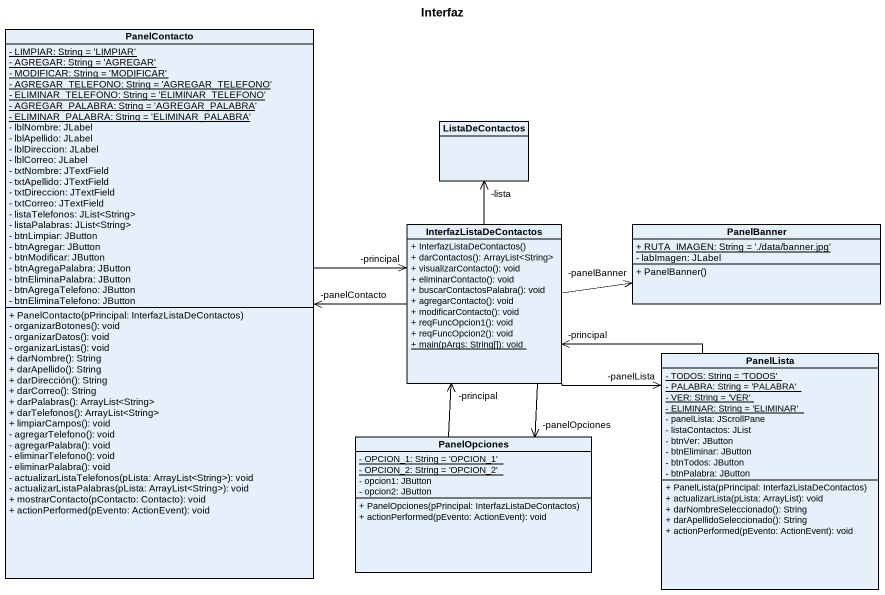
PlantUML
@startuml
title Interfaz
hide circle
hide empty members
skinparam classAttributeIconSize 0
class PanelContacto {
  {static} - LIMPIAR: String = 'LIMPIAR'
  {static} - AGREGAR: String = 'AGREGAR'
  {static} - MODIFICAR: String = 'MODIFICAR'
  {static} - AGREGAR_TELEFONO: String = 'AGREGAR_TELEFONO'
  {static} - ELIMINAR_TELEFONO: String = 'ELIMINAR_TELEFONO'
  {static} - AGREGAR_PALABRA: String = 'AGREGAR_PALABRA'
  {static} - ELIMINAR_PALABRA: String = 'ELIMINAR_PALABRA'
  - lblNombre: JLabel
  - lblApellido: JLabel
  - lblDireccion: JLabel
  - lblCorreo: JLabel
  - txtNombre: JTextField
  - txtApellido: JTextField
  - txtDireccion: JTextField
  - txtCorreo: JTextField
  - listaTelefonos: JList<String>
  - listaPalabras: JList<String>
  - btnLimpiar: JButton
  - btnAgregar: JButton
  - btnModificar: JButton
  - btnAgregaPalabra: JButton
  - btnEliminaPalabra: JButton
  - btnAgregaTelefono: JButton
  - btnEliminaTelefono: JButton
  + PanelContacto(pPrincipal: InterfazListaDeContactos)
  - organizarBotones(): void
  - organizarDatos(): void
  - organizarListas(): void
  + darNombre(): String
  + darApellido(): String
  + darDirección(): String
  + darCorreo(): String
  + darPalabras(): ArrayList<String>
  + darTelefonos(): ArrayList<String>
  + limpiarCampos(): void
  - agregarTelefono(): void
  - agregarPalabra(): void
  - eliminarTelefono(): void
  - eliminarPalabra(): void
  - actualizarListaTelefonos(pLista: ArrayList<String>): void
  - actualizarListaPalabras(pLista: ArrayList<String>): void
  + mostrarContacto(pContacto: Contacto): void
  + actionPerformed(pEvento: ActionEvent): void
}
class ListaDeContactos
class InterfazListaDeContactos {
  + InterfazListaDeContactos()
  + darContactos(): ArrayList<String>
  + visualizarContacto(): void
  + eliminarContacto(): void
  + buscarContactosPalabra(): void
  + agregarContacto(): void
  + modificarContacto(): void
  + reqFuncOpcion1(): void
  + reqFuncOpcion2(): void
  {static} + main(pArgs: String[]): void
}
class PanelBanner {
  {static} + RUTA_IMAGEN: String = './data/banner.jpg'
  - labImagen: JLabel
  + PanelBanner()
}
class PanelLista {
  {static} - TODOS: String = 'TODOS'
  {static} - PALABRA: String = 'PALABRA'
  {static} - VER: String = 'VER'
  {static} - ELIMINAR: String = 'ELIMINAR'
  - panelLista: JScrollPane
  - listaContactos: JList
  - btnVer: JButton
  - btnEliminar: JButton
  - btnTodos: JButton
  - btnPalabra: JButton
  + PanelLista(pPrincipal: InterfazListaDeContactos)
  + actualizarLista(pLista: ArrayList): void
  + darNombreSeleccionado(): String
  + darApellidoSeleccionado(): String
  + actionPerformed(pEvento: ActionEvent): void
}
class PanelOpciones {
  {static} - OPCION_1: String = 'OPCION_1'
  {static} - OPCION_2: String = 'OPCION_2'
  - opcion1: JButton
  - opcion2: JButton
  + PanelOpciones(pPrincipal: InterfazListaDeContactos)
  + actionPerformed(pEvento: ActionEvent): void
}
PanelContacto -right-> "-principal" InterfazListaDeContactos
InterfazListaDeContactos -left-> "-panelContacto" PanelContacto
InterfazListaDeContactos -up-> "-lista" ListaDeContactos
InterfazListaDeContactos -right-> "-panelBanner" PanelBanner
InterfazListaDeContactos -right-> "-panelLista" PanelLista
InterfazListaDeContactos --> "-panelOpciones" PanelOpciones
PanelLista -left-> "-principal" InterfazListaDeContactos
PanelOpciones -up-> "-principal" InterfazListaDeContactos
@enduml
